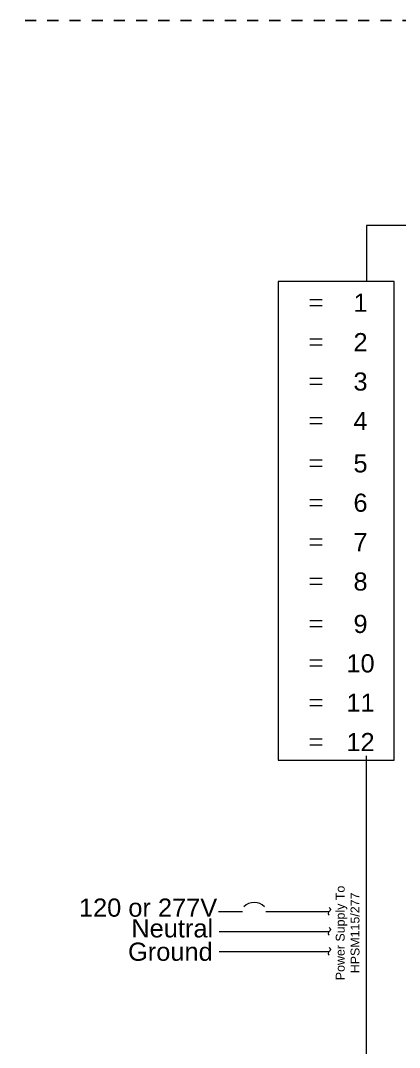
# Model space of a CAD drawing. Header units: inches. Extents: x -60 to 2005, y -577 to 104.
# Drawn here: x 561.43 to 569.96, y -178.59 to -155.47 of the extents above; entities that cross this region are included whole.
import ezdxf
from ezdxf.enums import TextEntityAlignment as Align

# ---------------------------------------------------------------- set-up
doc = ezdxf.new("R2010")
doc.units = ezdxf.units.IN
doc.header["$MEASUREMENT"] = 0
doc.linetypes.add('Demo', pattern=[0.5, 0.25, -0.25])
doc.layers.get('0').update_dxf_attribs({"lineweight": 5})
doc.layers.add('PANEL', color=7, linetype='Continuous', lineweight=0)
doc.layers.add('PANEL & NOTES', color=7, linetype='Continuous', lineweight=5)
doc.layers.add('PS Borders', color=40, linetype='Demo', lineweight=5, plot=False)
doc.styles.add('ARIAL', font='arial.ttf')

# ---------------------------------------------------------------- blocks, each defined once
blk = doc.blocks.new('G_ENDLINE')
blk.add_lwpolyline([(0.087, 0, -0.57735), (0, 0, 0.57735), (-0.087, 0, 0.57735)], format="xyb")
blk = doc.blocks.new('LMCP-24_TW')
at = {"layer": 'PANEL', "linetype": 'Continuous'}
for p, q in [((46.39, 175.73), (-46.39, 175.73)), ((-46.39, 175.73), (-46.39, 165.66)), ((-46.39, 0), (-46.39, 80.26))]:
    blk.add_line(p, q, dxfattribs=at)
at = {"layer": 'PANEL'}
for p, q in [((-54.37, 162.39), (-56.56, 162.39)), ((-54.37, 161.3), (-56.56, 161.3)), ((-54.37, 155.29), (-56.56, 155.29)), ((-54.37, 154.2), (-56.56, 154.2)), ((-54.37, 148.2), (-56.56, 148.2)), ((-54.37, 147.11), (-56.56, 147.11)), ((-54.37, 141.11), (-56.56, 141.11)), ((-54.37, 140.01), (-56.56, 140.01)), ((-54.37, 133.47), (-56.56, 133.47)), ((-54.37, 132.37), (-56.56, 132.37)), ((-54.37, 126.37), (-56.56, 126.37)), ((-54.37, 125.28), (-56.56, 125.28)), ((-54.37, 119.28), (-56.56, 119.28)), ((-54.37, 118.19), (-56.56, 118.19)), ((-54.37, 112.18), (-56.56, 112.18)), ((-54.37, 111.09), (-56.56, 111.09)), ((-54.37, 104.54), (-56.56, 104.54)), ((-54.37, 103.45), (-56.56, 103.45)), ((-54.37, 97.45), (-56.56, 97.45)), ((-54.37, 96.36), (-56.56, 96.36)), ((-54.37, 90.35), (-56.56, 90.35)), ((-54.37, 89.26), (-56.56, 89.26)), ((-54.37, 83.26), (-56.56, 83.26)), ((-54.37, 82.17), (-56.56, 82.17)), ((-73.03, 52.21), (-68.71, 52.21)), ((-64.5, 52.21), (-53.07, 52.21)), ((-72.9, 48.61), (-53.07, 48.61)), ((-72.9, 45.01), (-53.07, 45.01))]:
    blk.add_line(p, q, dxfattribs=at)
at = {"layer": 'PANEL', "linetype": 'Continuous'}
blk.add_lwpolyline([(-62.27, 79.44), (-41.36, 79.44), (-41.36, 165.66), (-62.27, 165.66)], close=True, dxfattribs=at)
at = {"layer": 'PANEL'}
blk.add_arc((-66.6, 51.29), 2.54, 43.3165, 136.6835, dxfattribs=at)
at = {"xscale": 8, "yscale": 8, "zscale": 8, "rotation": 90}
for p in [(-53.07, 52.21), (-53.07, 48.61), (-53.07, 45.01)]:
    blk.add_blockref('G_ENDLINE', p, dxfattribs=at)
at = {"color": 7, "insert": (-51.91, 38.78), "char_height": 1.6, "width": 18.8555, "attachment_point": 1, "rotation": 90, "style": 'ARIAL'}
blk.add_mtext('\\pi1.0452;Power Supply To \\P\\pi2.2992;HPSM115/277', dxfattribs=at)
at = {"layer": 'PANEL', "style": 'ARIAL'}
for s, height, p in [('1', 3.27, (-47.45, 160.21)), ('2', 3.27, (-47.45, 153.11)), ('3', 3.27, (-47.45, 146.02)), ('4', 3.27, (-47.45, 138.92)), ('5', 3.27, (-47.45, 131.28)), ('6', 3.27, (-47.45, 124.19)), ('7', 3.27, (-47.45, 117.09)), ('8', 3.27, (-47.45, 110)), ('9', 3.27, (-47.45, 102.36)), ('10', 3.274, (-47.45, 95.26)), ('11', 3.274, (-47.45, 88.17)), ('12', 3.274, (-47.45, 81.08))]:
    blk.add_text(s, height=height, dxfattribs=at).set_placement(p, align=Align.CENTER)
for s, height, p in [('120 or 277V', 3.2743, (-98.18, 51.26)), ('Neutral', 3.274, (-88.74, 47.53)), ('Ground', 3.274, (-89.33, 43.32))]:
    blk.add_text(s, height=height, dxfattribs=at).set_placement(p)

msp = doc.modelspace()

# ---------------------------------------------------------------- linework, layer by layer
at = {"layer": 'PANEL & NOTES', "linetype": 'Continuous'}
for p, q in [((580.816, -160.087), (569.22, -160.087)), ((569.22, -160.087), (569.22, -161.345))]:
    msp.add_line(p, q, dxfattribs=at)
at = {"layer": 'PS Borders', "lineweight": -3}
msp.add_lwpolyline([(501.172, -219.758), (585.783, -219.758), (585.783, -155.469), (501.172, -155.469)], close=True, dxfattribs=at)

# ---------------------------------------------------------------- block references
at = {"lineweight": -3, "xscale": 0.125, "yscale": 0.125, "zscale": 0.125}
msp.add_blockref('LMCP-24_TW', (575.018, -182.053), dxfattribs=at)

doc.saveas('drawing.dxf')
